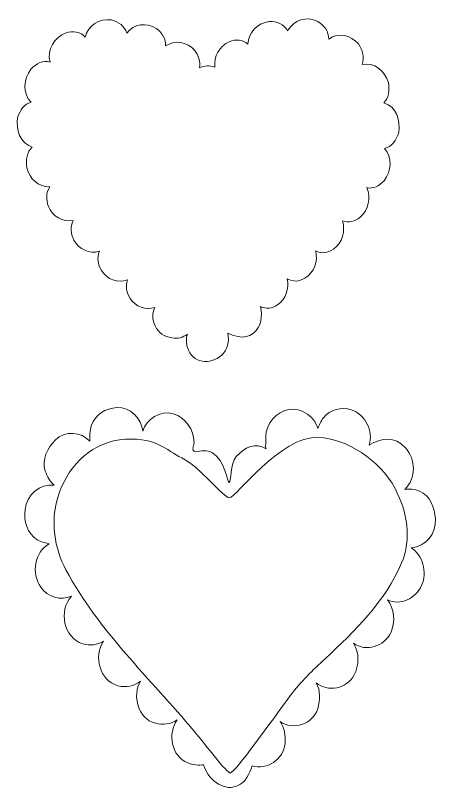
# Model space of a CAD drawing. Header units: centimetres. Extents: x -12.5 to 9.9, y -8.6 to 10.2.
# Drawn here: x -12.49 to -2.29, y -8.63 to 10.19 of the extents above; entities that cross this region are included whole.
import ezdxf

# ---------------------------------------------------------------- set-up
doc = ezdxf.new("R2010")
doc.units = ezdxf.units.CM
doc.header["$MEASUREMENT"] = 0
doc.layers.add('Layer 1', color=7, linetype='Continuous')

msp = doc.modelspace()

# ---------------------------------------------------------------- linework, layer by layer
at = {"layer": 'Layer 1', "color": 254, "lineweight": 5}
for points, knots in [([(-5.89977, 9.81226), (-5.97861, 9.97489), (-6.16435, 10.04575), (-6.33868, 10.04058), (-6.33868, 10.04058), (-6.62793, 10.00502), (-6.84521, 9.77885), (-6.85579, 9.4903), (-6.85579, 9.4903), (-6.98517, 9.60451), (-7.14871, 9.61351), (-7.31131, 9.55027), (-7.31131, 9.55027), (-7.54969, 9.43981), (-7.68627, 9.19437), (-7.65833, 8.9358), (-7.65833, 8.9358), (-7.78404, 8.97927), (-7.91388, 8.97108), (-8.0337, 8.91791), (-8.0337, 8.91791), (-8.00196, 9.07301), (-8.05059, 9.21733), (-8.15393, 9.3472), (-8.15393, 9.3472), (-8.33585, 9.54814), (-8.62841, 9.6005), (-8.85286, 9.44611), (-8.85286, 9.44611), (-8.84154, 9.62278), (-8.93603, 9.76933), (-9.07671, 9.87434), (-9.07671, 9.87434), (-9.31801, 10.02404), (-9.6248, 9.98358), (-9.79519, 9.7565), (-9.79519, 9.7565), (-9.83905, 9.9291), (-9.99433, 10.03592), (-10.16176, 10.07741), (-10.16176, 10.07741), (-10.45699, 10.11712), (-10.73543, 9.94834), (-10.79812, 9.65654), (-10.79812, 9.65654), (-10.90796, 9.79294), (-11.09646, 9.81226), (-11.2644, 9.76807), (-11.2644, 9.76807), (-11.54765, 9.65108), (-11.7349, 9.35784), (-11.65052, 9.0568), (-11.65052, 9.0568), (-11.81045, 9.11481), (-11.99577, 9.01815), (-12.11582, 8.88424), (-12.11582, 8.88424), (-12.29064, 8.64331), (-12.32536, 8.30241), (-12.10995, 8.08038), (-12.10995, 8.08038), (-12.27438, 8.04823), (-12.38522, 7.88528), (-12.43644, 7.70791), (-12.43644, 7.70791), (-12.48804, 7.42007), (-12.37737, 7.08566), (-12.08161, 6.99138), (-12.08161, 6.99138), (-12.21546, 6.88052), (-12.24487, 6.67501), (-12.21162, 6.4916), (-12.21162, 6.4916), (-12.14904, 6.23052), (-11.93345, 6.02101), (-11.65834, 6.0318), (-11.65834, 6.0318), (-11.75227, 5.88807), (-11.75343, 5.72665), (-11.68962, 5.55622), (-11.68962, 5.55622), (-11.58874, 5.31734), (-11.35009, 5.16543), (-11.09236, 5.21111), (-11.09236, 5.21111), (-11.16797, 5.05798), (-11.15358, 4.89847), (-11.07281, 4.73868), (-11.07281, 4.73868), (-10.95027, 4.51412), (-10.70113, 4.39949), (-10.45501, 4.46722), (-10.45501, 4.46722), (-10.52028, 4.30681), (-10.49823, 4.15635), (-10.40712, 4.00111), (-10.40712, 4.00111), (-10.26977, 3.78496), (-10.01331, 3.68785), (-9.7727, 3.77384), (-9.7727, 3.77384), (-9.82726, 3.61253), (-9.80462, 3.47229), (-9.70916, 3.32245), (-9.70916, 3.32245), (-9.57885, 3.1211), (-9.34029, 3.04015), (-9.11288, 3.10255), (-9.11288, 3.10255), (-9.17998, 2.94862), (-9.18304, 2.822), (-9.10604, 2.66063), (-9.10604, 2.66063), (-9.02177, 2.48406), (-8.8872, 2.40035), (-8.69841, 2.36708), (-8.69841, 2.36708), (-8.5603, 2.34273), (-8.43058, 2.37764), (-8.325, 2.45756), (-8.325, 2.45756), (-8.3546, 2.35456), (-8.35502, 2.24499), (-8.32402, 2.13665), (-8.32402, 2.13665), (-8.19684, 1.73906), (-7.7801, 1.70575), (-7.4902, 1.95042), (-7.4902, 1.95042), (-7.35028, 2.09044), (-7.30175, 2.28706), (-7.34454, 2.47966), (-7.34454, 2.47966), (-7.1621, 2.41374), (-6.9635, 2.31008), (-6.72382, 2.47966), (-6.72382, 2.47966), (-6.53874, 2.64072), (-6.49312, 2.89783), (-6.55569, 3.1278), (-6.55569, 3.1278), (-6.40888, 3.06252), (-6.28378, 3.07406), (-6.13926, 3.16778), (-6.13926, 3.16778), (-5.9339, 3.30878), (-5.85945, 3.56217), (-5.90368, 3.80014), (-5.90368, 3.80014), (-5.76068, 3.72187), (-5.62372, 3.73136), (-5.47455, 3.81697), (-5.47455, 3.81697), (-5.25112, 3.95875), (-5.15733, 4.22275), (-5.21453, 4.47563), (-5.21453, 4.47563), (-5.06851, 4.40488), (-4.93109, 4.42586), (-4.78638, 4.51983), (-4.78638, 4.51983), (-4.56908, 4.6783), (-4.49016, 4.95522), (-4.56643, 5.20795), (-4.56643, 5.20795), (-4.41222, 5.14906), (-4.27108, 5.18473), (-4.13437, 5.29528), (-4.13437, 5.29528), (-3.93177, 5.4775), (-3.87263, 5.76346), (-3.97992, 6.01076), (-3.97992, 6.01076), (-3.81951, 5.97516), (-3.67396, 6.04587), (-3.55666, 6.17911), (-3.55666, 6.17911), (-3.38144, 6.41349), (-3.34962, 6.73897), (-3.54883, 6.96403), (-3.54883, 6.96403), (-3.38025, 6.99057), (-3.25264, 7.16952), (-3.20377, 7.34912), (-3.20377, 7.34912), (-3.15689, 7.63944), (-3.26039, 7.98396), (-3.56741, 8.06565), (-3.56741, 8.06565), (-3.44067, 8.18123), (-3.41866, 8.37826), (-3.45499, 8.55912), (-3.45499, 8.55912), (-3.53989, 8.83455), (-3.79327, 9.06616), (-4.09038, 8.99577), (-4.09038, 8.99577), (-4.02301, 9.16147), (-4.07502, 9.34983), (-4.18129, 9.49661), (-4.18129, 9.49661), (-4.36368, 9.71214), (-4.66764, 9.78628), (-4.89977, 9.61551), (-4.89977, 9.61551), (-4.89428, 9.79517), (-5.01155, 9.94524), (-5.16077, 10.03848), (-5.16077, 10.03848), (-5.4393, 10.18523), (-5.74435, 10.07321), (-5.89977, 9.81226)], [0, 0, 0, 0, 0.01851852, 0.01851852, 0.01851852, 0.01851852, 0.03703704, 0.03703704, 0.03703704, 0.03703704, 0.05555556, 0.05555556, 0.05555556, 0.05555556, 0.07407407, 0.07407407, 0.07407407, 0.07407407, 0.09259259, 0.09259259, 0.09259259, 0.09259259, 0.11111111, 0.11111111, 0.11111111, 0.11111111, 0.12962963, 0.12962963, 0.12962963, 0.12962963, 0.14814815, 0.14814815, 0.14814815, 0.14814815, 0.16666667, 0.16666667, 0.16666667, 0.16666667, 0.18518519, 0.18518519, 0.18518519, 0.18518519, 0.2037037, 0.2037037, 0.2037037, 0.2037037, 0.22222222, 0.22222222, 0.22222222, 0.22222222, 0.24074074, 0.24074074, 0.24074074, 0.24074074, 0.25925926, 0.25925926, 0.25925926, 0.25925926, 0.27777778, 0.27777778, 0.27777778, 0.27777778, 0.2962963, 0.2962963, 0.2962963, 0.2962963, 0.31481481, 0.31481481, 0.31481481, 0.31481481, 0.33333333, 0.33333333, 0.33333333, 0.33333333, 0.35185185, 0.35185185, 0.35185185, 0.35185185, 0.37037037, 0.37037037, 0.37037037, 0.37037037, 0.38888889, 0.38888889, 0.38888889, 0.38888889, 0.40740741, 0.40740741, 0.40740741, 0.40740741, 0.42592593, 0.42592593, 0.42592593, 0.42592593, 0.44444444, 0.44444444, 0.44444444, 0.44444444, 0.46296296, 0.46296296, 0.46296296, 0.46296296, 0.48148148, 0.48148148, 0.48148148, 0.48148148, 0.5, 0.5, 0.5, 0.5, 0.51851852, 0.51851852, 0.51851852, 0.51851852, 0.53703704, 0.53703704, 0.53703704, 0.53703704, 0.55555556, 0.55555556, 0.55555556, 0.55555556, 0.57407407, 0.57407407, 0.57407407, 0.57407407, 0.59259259, 0.59259259, 0.59259259, 0.59259259, 0.61111111, 0.61111111, 0.61111111, 0.61111111, 0.62962963, 0.62962963, 0.62962963, 0.62962963, 0.64814815, 0.64814815, 0.64814815, 0.64814815, 0.66666667, 0.66666667, 0.66666667, 0.66666667, 0.68518519, 0.68518519, 0.68518519, 0.68518519, 0.7037037, 0.7037037, 0.7037037, 0.7037037, 0.72222222, 0.72222222, 0.72222222, 0.72222222, 0.74074074, 0.74074074, 0.74074074, 0.74074074, 0.75925926, 0.75925926, 0.75925926, 0.75925926, 0.77777778, 0.77777778, 0.77777778, 0.77777778, 0.7962963, 0.7962963, 0.7962963, 0.7962963, 0.81481481, 0.81481481, 0.81481481, 0.81481481, 0.83333333, 0.83333333, 0.83333333, 0.83333333, 0.85185185, 0.85185185, 0.85185185, 0.85185185, 0.87037037, 0.87037037, 0.87037037, 0.87037037, 0.88888889, 0.88888889, 0.88888889, 0.88888889, 0.90740741, 0.90740741, 0.90740741, 0.90740741, 0.92592593, 0.92592593, 0.92592593, 0.92592593, 0.94444444, 0.94444444, 0.94444444, 0.94444444, 0.96296296, 0.96296296, 0.96296296, 0.96296296, 1, 1, 1, 1]), ([(-10.0347, 0.67967), (-10.30187, 0.66032), (-10.55642, 0.51094), (-10.64684, 0.24861), (-10.64684, 0.24861), (-10.68845, 0.12788), (-10.69635, -0.05799), (-10.68999, -0.13864), (-10.68999, -0.13864), (-10.895, 0.094), (-11.29152, 0.12693), (-11.5195, -0.10437), (-11.5195, -0.10437), (-11.71561, -0.30335), (-11.85889, -0.58255), (-11.76643, -0.86372), (-11.76643, -0.86372), (-11.72409, -0.99248), (-11.6453, -1.12704), (-11.55146, -1.20634), (-11.55146, -1.20634), (-11.89847, -1.14715), (-12.21964, -1.44693), (-12.2571, -1.79358), (-12.2571, -1.79358), (-12.28726, -2.0727), (-12.2105, -2.37307), (-11.96222, -2.52663), (-11.96222, -2.52663), (-11.87666, -2.57955), (-11.73843, -2.61526), (-11.67134, -2.62225), (-11.67134, -2.62225), (-12.03302, -2.82498), (-12.10739, -3.34142), (-11.87671, -3.678), (-11.87671, -3.678), (-11.71576, -3.91285), (-11.39045, -4.0169), (-11.13432, -3.89632), (-11.13432, -3.89632), (-11.44909, -4.24329), (-11.3251, -4.90271), (-10.86021, -5.05168), (-10.86021, -5.05168), (-10.69225, -5.1055), (-10.49269, -5.07659), (-10.35276, -4.98714), (-10.35276, -4.98714), (-10.60639, -5.34921), (-10.45094, -5.9438), (-10.00593, -6.06759), (-10.00593, -6.06759), (-9.81908, -6.11957), (-9.60874, -6.07825), (-9.45932, -5.95445), (-9.45932, -5.95445), (-9.66714, -6.30819), (-9.52462, -6.86307), (-9.10051, -6.97833), (-9.10051, -6.97833), (-8.92227, -7.02677), (-8.72612, -6.99998), (-8.57547, -6.89546), (-8.57547, -6.89546), (-8.80392, -7.22481), (-8.71788, -7.77377), (-8.31735, -7.94006), (-8.31735, -7.94006), (-8.19505, -7.99084), (-8.05053, -7.99876), (-7.93217, -7.98548), (-7.93217, -7.98548), (-7.84488, -8.31455), (-7.47721, -8.63166), (-7.13623, -8.50308), (-7.13623, -8.50308), (-6.89545, -8.41229), (-6.81943, -8.19146), (-6.75824, -8.01098), (-6.75824, -8.01098), (-6.39804, -8.12893), (-5.98905, -7.8454), (-5.9575, -7.46756), (-5.9575, -7.46756), (-5.94193, -7.28105), (-5.97429, -7.08776), (-6.07897, -6.9345), (-6.07897, -6.9345), (-5.76969, -7.16221), (-5.28139, -6.99686), (-5.16556, -6.62774), (-5.16556, -6.62774), (-5.10049, -6.42041), (-5.09857, -6.18772), (-5.20152, -5.99508), (-5.20152, -5.99508), (-4.92558, -6.23379), (-4.46087, -6.13671), (-4.2889, -5.8174), (-4.2889, -5.8174), (-4.16077, -5.57949), (-4.15285, -5.26951), (-4.29769, -5.03813), (-4.29769, -5.03813), (-4.00031, -5.25639), (-3.55389, -5.11067), (-3.39706, -4.78395), (-3.39706, -4.78395), (-3.27478, -4.5292), (-3.31559, -4.1885), (-3.47778, -3.98397), (-3.47778, -3.98397), (-3.16616, -4.13855), (-2.79274, -3.94672), (-2.64987, -3.63896), (-2.64987, -3.63896), (-2.50098, -3.31822), (-2.62649, -2.89018), (-2.8992, -2.72185), (-2.8992, -2.72185), (-2.55339, -2.70589), (-2.2891, -2.36342), (-2.31423, -2.01987), (-2.31423, -2.01987), (-2.33393, -1.75064), (-2.43198, -1.45808), (-2.70261, -1.34817), (-2.70261, -1.34817), (-2.81155, -1.30393), (-2.95588, -1.28486), (-3.05264, -1.30514), (-3.05264, -1.30514), (-2.78132, -1.04332), (-2.783, -0.57435), (-3.04065, -0.2956), (-3.04065, -0.2956), (-3.30102, -0.01391), (-3.62679, -0.04401), (-3.91651, -0.23744), (-3.91651, -0.23744), (-3.81657, 0.10365), (-4.00004, 0.50622), (-4.35363, 0.6231), (-4.35363, 0.6231), (-4.59969, 0.70443), (-4.86616, 0.63252), (-5.02491, 0.43267), (-5.02491, 0.43267), (-5.08524, 0.35671), (-5.13927, 0.23721), (-5.16236, 0.16733), (-5.16236, 0.16733), (-5.25156, 0.49523), (-5.61919, 0.72389), (-5.9623, 0.60318), (-5.9623, 0.60318), (-6.27563, 0.49295), (-6.46416, 0.17353), (-6.4218, -0.14501), (-6.4218, -0.14501), (-6.40945, -0.23785), (-6.46017, -0.23851), (-6.41568, -0.32066), (-6.41568, -0.32066), (-6.66611, -0.15231), (-6.93916, -0.28711), (-7.13863, -0.51154), (-7.13863, -0.51154), (-7.29004, -0.68189), (-7.26351, -1.13572), (-7.30804, -1.14021), (-7.30804, -1.14021), (-7.35712, -1.14515), (-7.4158, -0.59494), (-7.7188, -0.41831), (-7.7188, -0.41831), (-7.84329, -0.34574), (-7.99836, -0.37491), (-8.12876, -0.39361), (-8.12876, -0.39361), (-8.2432, -0.36568), (-8.16022, -0.2497), (-8.16152, -0.16732), (-8.16152, -0.16732), (-8.16648, 0.14466), (-8.36229, 0.43791), (-8.66897, 0.52669), (-8.66897, 0.52669), (-8.98654, 0.61862), (-9.31311, 0.40009), (-9.40418, 0.10439), (-9.40418, 0.10439), (-9.44101, 0.40636), (-9.7053, 0.70354), (-10.0347, 0.67967)], [0, 0, 0, 0, 0.02, 0.02, 0.02, 0.02, 0.04, 0.04, 0.04, 0.04, 0.06, 0.06, 0.06, 0.06, 0.08, 0.08, 0.08, 0.08, 0.1, 0.1, 0.1, 0.1, 0.12, 0.12, 0.12, 0.12, 0.14, 0.14, 0.14, 0.14, 0.16, 0.16, 0.16, 0.16, 0.18, 0.18, 0.18, 0.18, 0.2, 0.2, 0.2, 0.2, 0.22, 0.22, 0.22, 0.22, 0.24, 0.24, 0.24, 0.24, 0.26, 0.26, 0.26, 0.26, 0.28, 0.28, 0.28, 0.28, 0.3, 0.3, 0.3, 0.3, 0.32, 0.32, 0.32, 0.32, 0.34, 0.34, 0.34, 0.34, 0.36, 0.36, 0.36, 0.36, 0.38, 0.38, 0.38, 0.38, 0.4, 0.4, 0.4, 0.4, 0.42, 0.42, 0.42, 0.42, 0.44, 0.44, 0.44, 0.44, 0.46, 0.46, 0.46, 0.46, 0.48, 0.48, 0.48, 0.48, 0.5, 0.5, 0.5, 0.5, 0.52, 0.52, 0.52, 0.52, 0.54, 0.54, 0.54, 0.54, 0.56, 0.56, 0.56, 0.56, 0.58, 0.58, 0.58, 0.58, 0.6, 0.6, 0.6, 0.6, 0.62, 0.62, 0.62, 0.62, 0.64, 0.64, 0.64, 0.64, 0.66, 0.66, 0.66, 0.66, 0.68, 0.68, 0.68, 0.68, 0.7, 0.7, 0.7, 0.7, 0.72, 0.72, 0.72, 0.72, 0.74, 0.74, 0.74, 0.74, 0.76, 0.76, 0.76, 0.76, 0.78, 0.78, 0.78, 0.78, 0.8, 0.8, 0.8, 0.8, 0.82, 0.82, 0.82, 0.82, 0.84, 0.84, 0.84, 0.84, 0.86, 0.86, 0.86, 0.86, 0.88, 0.88, 0.88, 0.88, 0.9, 0.9, 0.9, 0.9, 0.92, 0.92, 0.92, 0.92, 0.94, 0.94, 0.94, 0.94, 0.96, 0.96, 0.96, 0.96, 1, 1, 1, 1]), ([(-5.13844, -0.04341), (-4.48782, -0.07078), (-3.66094, -0.58919), (-3.29104, -1.28781), (-3.29104, -1.28781), (-2.99432, -1.8482), (-2.88944, -2.511), (-3.13267, -3.08854), (-3.13267, -3.08854), (-3.52045, -4.00932), (-4.26562, -4.74204), (-4.98744, -5.41269), (-4.98744, -5.41269), (-5.28664, -5.69068), (-5.5789, -5.96674), (-5.82276, -6.29823), (-5.82276, -6.29823), (-6.29186, -6.93589), (-7.17365, -8.16913), (-7.28007, -8.18308), (-7.28007, -8.18308), (-7.36477, -8.19419), (-7.8701, -7.51608), (-8.15659, -7.17309), (-8.15659, -7.17309), (-9.22412, -5.89506), (-10.47583, -4.73947), (-11.26697, -3.2549), (-11.26697, -3.2549), (-11.54655, -2.73026), (-11.64309, -2.08368), (-11.46575, -1.50584), (-11.46575, -1.50584), (-11.24985, -0.80238), (-10.73099, -0.21147), (-9.97203, -0.10716), (-9.97203, -0.10716), (-9.13036, 0.00852), (-8.81746, -0.36625), (-8.46139, -0.54231), (-8.46139, -0.54231), (-8.01851, -0.76129), (-7.44907, -1.509), (-7.30724, -1.5123), (-7.30724, -1.5123), (-7.14643, -1.51604), (-6.09188, -0.00393), (-5.13844, -0.04341)], [0, 0, 0, 0, 0.07692308, 0.07692308, 0.07692308, 0.07692308, 0.15384615, 0.15384615, 0.15384615, 0.15384615, 0.23076923, 0.23076923, 0.23076923, 0.23076923, 0.30769231, 0.30769231, 0.30769231, 0.30769231, 0.38461538, 0.38461538, 0.38461538, 0.38461538, 0.46153846, 0.46153846, 0.46153846, 0.46153846, 0.53846154, 0.53846154, 0.53846154, 0.53846154, 0.61538462, 0.61538462, 0.61538462, 0.61538462, 0.69230769, 0.69230769, 0.69230769, 0.69230769, 0.76923077, 0.76923077, 0.76923077, 0.76923077, 0.84615385, 0.84615385, 0.84615385, 0.84615385, 1, 1, 1, 1])]:
    msp.add_open_spline(points, degree=3, knots=knots, dxfattribs=at)

doc.saveas('drawing.dxf')
